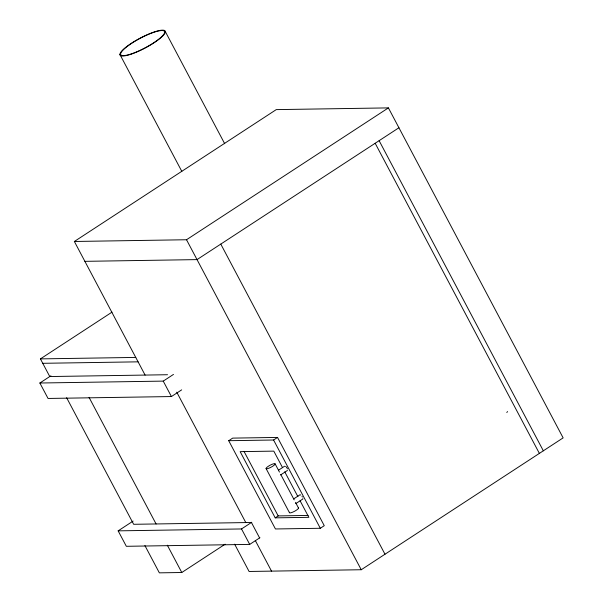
<?xml version="1.0" encoding="UTF-8"?>
<svg xmlns="http://www.w3.org/2000/svg" width="603" height="603" viewBox="0 0 603 603"><rect width="100%" height="100%" fill="white"/><g stroke="black" fill="none" stroke-linecap="round" stroke-linejoin="round"><path stroke-width="0.9" d="M506.776 412.49L507.553 411.578M145.097 375.074L74.365 241.479L276.257 109.618L388.407 107.892L563.134 437.876L361.242 569.737L249.084 571.471L234.627 544.162M74.365 241.479L186.515 239.745L388.407 107.892M167.528 374.727L49.763 376.543L40.416 358.891L112.015 312.135M398.922 127.753L197.03 259.607L84.88 261.34M181.669 389.862L171.418 396.555L48.044 398.455L39.866 383.011L50.908 375.797M39.866 383.011L163.24 381.111L173.491 374.41M228.71 440.703L232.668 438.117L277.531 437.424L324.263 525.688L320.306 528.273L275.443 528.967L228.71 440.703L273.574 440.009L277.531 437.424M259.953 537.703L249.702 544.396L126.329 546.303L118.15 530.851L133.135 521.067M278.526 470.189L284.616 466.209M280.599 474.938L287.45 470.461M118.15 530.851L241.524 528.952L251.775 522.258M293.714 498.877L299.804 494.897A2.555 0.972 56.9 0 1 300.769 495.101M144.901 545.542L159.358 572.85L181.789 572.503L225.138 544.192M295.787 503.626L302.638 499.148A2.555 0.972 56.9 0 0 302.842 498.568M282.566 467.679L273.807 451.127L240.16 451.647L275.209 517.849L278.179 515.912L308.088 515.444M40.416 358.891L135.75 357.421M42.753 363.308L138.087 361.838M275.209 517.849L308.857 517.329L300.09 500.776M379.129 140.68L543.341 450.81M375.172 143.265L539.376 453.396M165.395 31.718A25.575 5.533 -27.9 0 1 131.348 54.104A25.575 5.533 -27.9 0 1 131.19 43.408A25.575 5.533 -27.9 0 1 165.395 31.718L224.693 143.71M220.788 244.094L384.993 554.225M119.891 54.436L181.827 171.403M186.515 239.745L361.242 569.737M273.574 440.009L320.306 528.273M284.759 471.817L297.905 496.646M275.149 463.911A5.118 1.108 -27.9 0 1 268.403 468.388A5.118 1.108 -27.9 0 1 268.26 466.307A5.118 1.108 -27.9 0 1 275.149 463.911L279.475 472.089M280.779 474.538L294.189 499.872M295.493 502.329L298.515 508.05M266.051 468.493L289.417 512.625M244.004 451.368L278.179 515.912M259.599 537.936L251.421 522.492L133.655 524.301L66.616 397.701M176.762 392.176L245.813 522.575M255.303 540.507L271.516 571.124M163.24 381.111L171.418 396.555M241.524 528.952L249.702 544.396M89.048 397.354L156.087 523.962M167.333 545.195L181.789 572.503M285.581 466.421A2.555 0.972 56.9 0 1 286.003 466.767M286.425 467.219A2.555 0.972 56.9 0 1 286.817 467.747M287.156 468.32A2.555 0.972 56.9 0 1 287.42 468.893M302.005 496.435A2.555 0.972 56.9 0 1 302.344 497.008M298.342 507.816A5.118 1.108 -27.9 0 1 294.053 511.54A5.118 1.108 -27.9 0 1 289.553 512.233M131.695 53.765A24.798 5.367 -27.9 0 0 164.702 32.057A24.798 5.367 -27.9 0 0 131.537 43.393A24.798 5.367 -27.9 0 0 131.695 53.765"/></g></svg>
